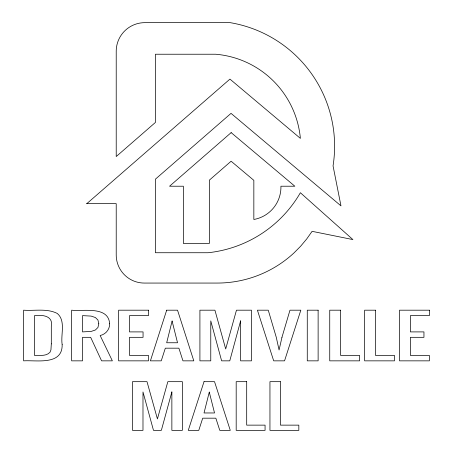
<?xml version="1.0" encoding="UTF-8"?>
<svg xmlns="http://www.w3.org/2000/svg" width="453" height="453" viewBox="0 0 453 453"><rect width="100%" height="100%" fill="white"/><g stroke="black" fill="none" stroke-linecap="round" stroke-linejoin="round"><path stroke-width="0.68" d="M86.716 203.731L229.937 79.105L300.379 138.38A92.939 92.939 0 0 0 215.645 54.23L155.413 54.23L155.413 122.44L116.217 156.545L116.217 51.274A28.624 28.624 0 0 1 144.841 22.65L230.147 22.65A125.26 125.26 0 0 1 333.051 165.877L340.973 205.872L231.03 113.363L155.413 179.161L155.413 252.734L208.091 252.734A121.415 121.415 0 0 0 300.379 192.729L352.91 239.58L312.094 231.336L306.675 239.008L300.645 246.206L294.037 252.876A112.967 112.967 0 0 1 217.163 283.063L144.326 283.063A28.109 28.109 0 0 1 116.217 254.954L116.217 203.657L86.8 203.657M231.155 132.621L169.558 186.217L183.352 186.217L183.352 243.431L209.388 243.431L209.388 180.118L231.115 161.217L253.839 180.339L253.839 219.479A32.843 32.843 0 0 0 280.922 186.217L294.846 186.217L231.115 132.587M51.308 343.861L50.946 349.852L49.994 352.27C46.07 356.556 39.643 355.124 34.473 355.418L34.473 315.622C42.339 314.637 53.533 315.701 51.308 326.477L51.308 343.861M109.649 323.759C109.807 329.444 105.662 334.371 100.153 335.52L112.361 360.848L101.591 360.848L90.657 337.326L82.514 337.326L82.514 360.848L71.659 360.848L71.659 310.192C83.142 311.579 108.488 305.713 109.649 323.759M62.163 344.563C62.639 365.645 36.625 359.982 23.624 360.848L23.624 310.192C34.677 311.018 46.976 308.199 57.265 313.442C66.07 320.9 60.498 334.767 62.163 344.563M98.794 323.759L97.944 327.479L95.402 329.994L91.161 331.426L82.514 331.902L82.514 315.622L91.161 316.098L95.402 317.53L97.944 320.039L98.794 323.759M281.959 337.326L279.076 349.993L276.279 337.326L268.261 310.192L257.412 310.192L273.691 360.848L284.546 360.848L300.826 310.192L289.971 310.192L281.959 337.326M172.1 321.047L166.676 342.757L177.531 342.757L172.1 321.047M209.275 392.105L204.026 412.966L214.529 412.966L209.275 392.105M240.617 320.877L229.767 360.848L221.625 360.848L210.77 320.877L210.77 360.848L199.915 360.848L199.915 310.192L214.926 310.192L225.696 348.974L236.466 310.192L251.472 310.192L251.472 360.848L240.617 360.848L240.617 320.877M171.863 391.941L161.359 430.35L153.482 430.35L142.984 391.941L142.984 430.35L132.48 430.35L132.48 381.675L147.004 381.675L157.423 418.94L167.842 381.675L182.366 381.675L182.366 430.35L171.863 430.35L171.863 391.941M166.676 310.192L150.396 360.848L161.245 360.848L165.317 348.181L178.884 348.181L182.955 360.848L193.81 360.848L177.531 310.192L166.676 310.192M204.026 381.675L188.272 430.35L198.776 430.35L202.712 418.181L215.838 418.181L219.779 430.35L230.283 430.35L214.529 381.675L204.026 381.675M148.488 310.192L118.635 310.192L118.635 360.848L148.488 360.848L148.488 355.418L129.49 355.418L129.49 337.326L143.057 337.326L143.057 331.902L129.49 331.902L129.49 315.622L148.488 315.622L148.488 310.192M318.125 310.192L307.27 310.192L307.27 360.848L318.125 360.848L318.125 310.192M340.594 310.192L329.739 310.192L329.739 360.848L359.591 360.848L359.591 355.418L340.594 355.418L340.594 310.192M375.492 310.192L364.637 310.192L364.637 360.848L394.484 360.848L394.484 355.418L375.492 355.418L375.492 310.192M429.376 310.192L399.529 310.192L399.529 360.848L429.376 360.848L429.376 355.418L410.384 355.418L410.384 337.326L423.951 337.326L423.951 331.902L410.384 331.902L410.384 315.622L429.376 315.622L429.376 310.192M246.692 381.675L236.189 381.675L236.189 430.35L265.067 430.35L265.067 425.135L246.692 425.135L246.692 381.675M280.452 381.675L269.948 381.675L269.948 430.35L298.833 430.35L298.833 425.135L280.452 425.135L280.452 381.675"/></g></svg>
